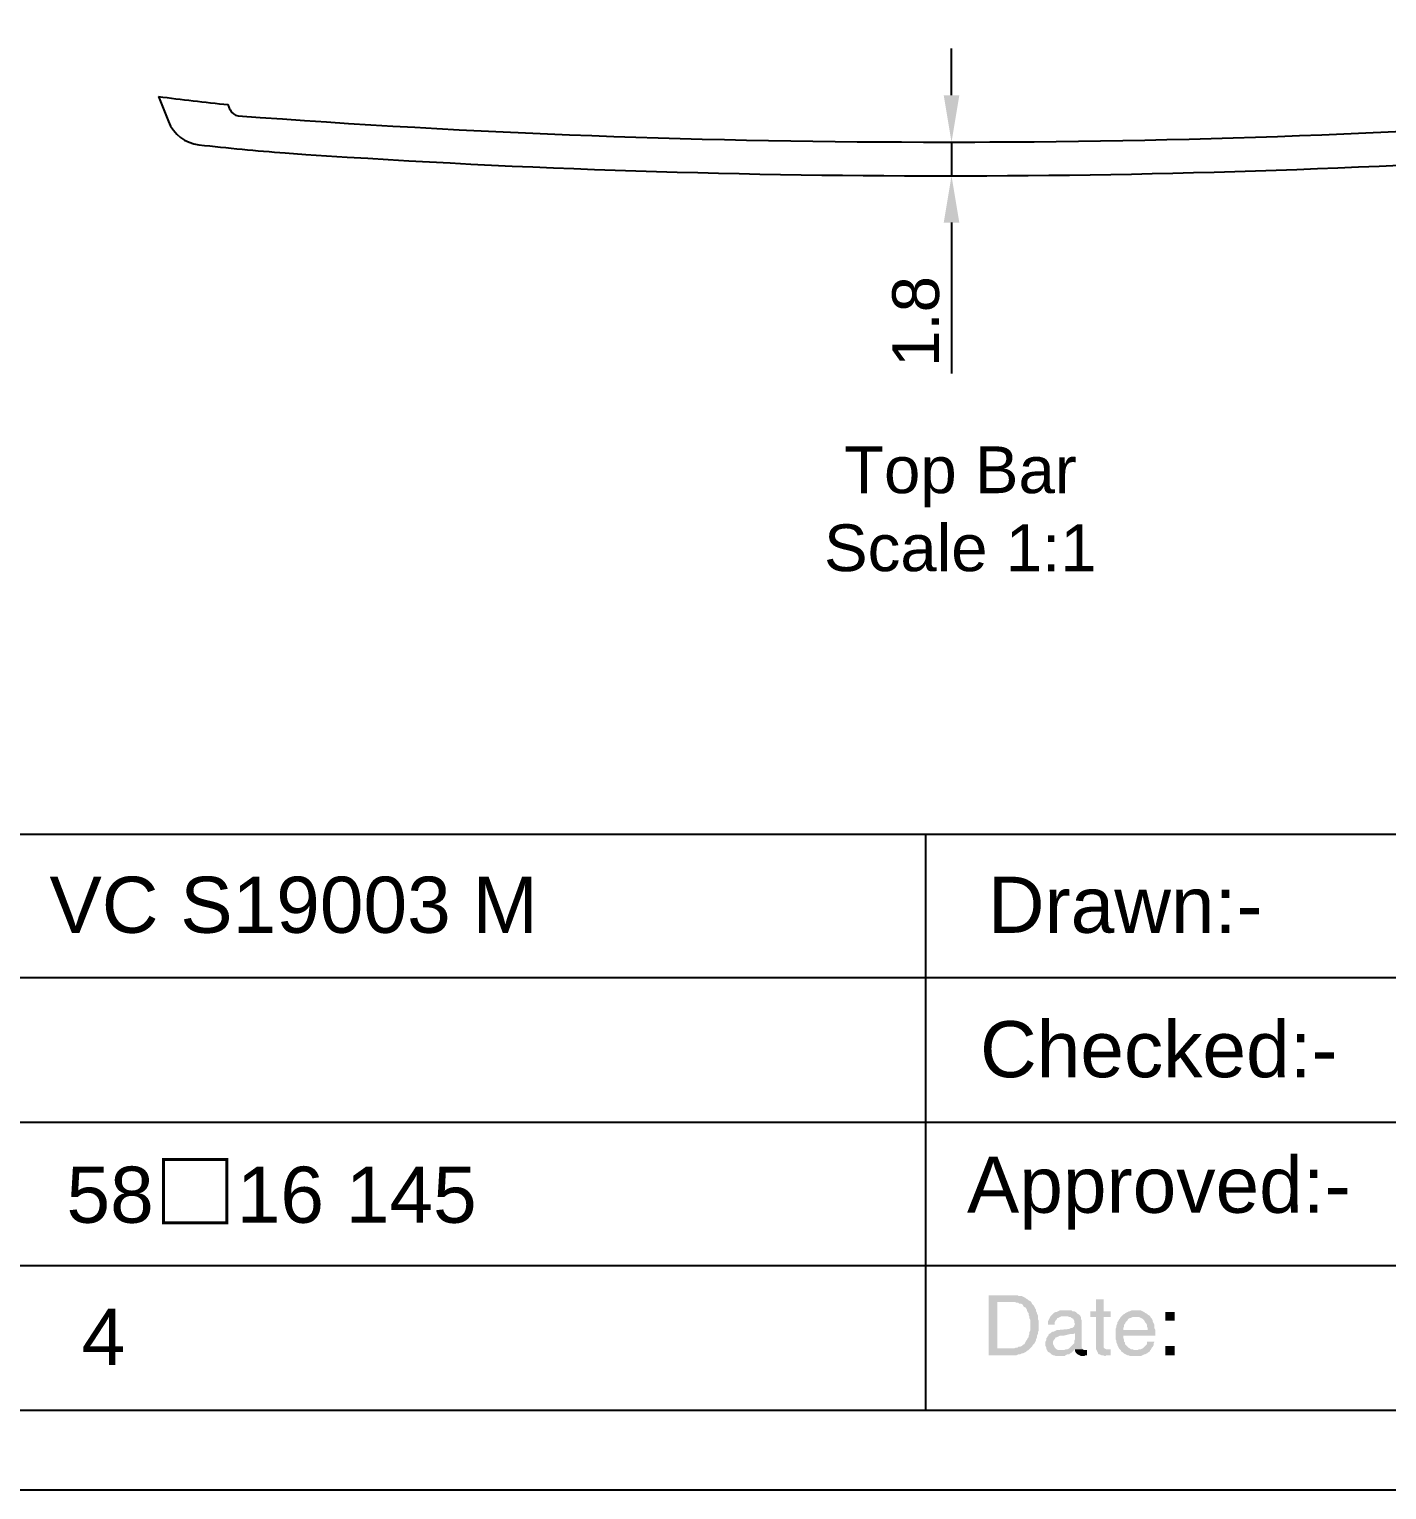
# Model space of a CAD drawing. Header units: millimetres. Extents: x 1399 to 2555, y 1196 to 1555.
# Drawn here: x 2187.1 to 2259.6, y 1257.6 to 1335.6 of the extents above; entities that cross this region are included whole.
import ezdxf

# ---------------------------------------------------------------- set-up
doc = ezdxf.new("R2010")
doc.units = ezdxf.units.MM
doc.layers.add('Dimension', color=3, linetype='Continuous')
doc.layers.add('绘图层', color=7, linetype='Continuous', lineweight=15)
doc.styles.get("Standard").update_dxf_attribs({"font": 'arial.ttf'})
doc.styles.add('宋体', font='SimSun.ttf')
doc.styles.add('样式 1', font='romant.shx')
doc.dimstyles.new('ISO-25$0', dxfattribs={"dimtxt": 2.5, "dimasz": 2.5, "dimexe": 0.5, "dimexo": 1, "dimgap": 1, "dimtad": 0, "dimtih": 1, "dimtoh": 1, "dimdec": 1, "dimzin": 10, "dimdsep": 46, "dimlunit": 6, "dimtxsty": '样式 1', "dimcen": 0, "dimclrd": 256, "dimclre": 256, "dimclrt": 7, "dimazin": 0, "dimtfac": 1, "dimtdec": 1, "dimtofl": 0, "dimtmove": 0, "dimatfit": 0, "dimfxl": 1, "dimtolj": 1, "dimtzin": 10, "dimarcsym": 0})

# ---------------------------------------------------------------- blocks, each defined once
blk = doc.blocks.new('*D195')
at = {"layer": 'Defpoints', "color": 0, "transparency": 16777216}
for p in [(2236.386, 1329.565), (2236.386, 1327.765), (2236.386, 1327.765)]:
    blk.add_point(p, dxfattribs=at)
at = {"layer": 'Dimension', "color": 0, "lineweight": -2, "transparency": 16777216}
for p, q in [((2236.386, 1332.065), (2236.386, 1334.565)), ((2236.386, 1329.565), (2236.386, 1327.765)), ((2237.011, 1329.565), (2237.636, 1329.565)), ((2237.011, 1327.765), (2237.636, 1327.765)), ((2236.386, 1325.265), (2236.386, 1317.194))]:
    blk.add_line(p, q, dxfattribs=at)
at = {"layer": 'Dimension', "color": 0, "transparency": 16777216}
for points in [[(2235.969, 1332.065), (2236.803, 1332.065), (2236.386, 1329.565)], [(2235.969, 1325.265), (2236.803, 1325.265), (2236.386, 1327.765)]]:
    blk.add_solid(points, dxfattribs=at)
at = {"layer": 'Dimension', "color": 0, "transparency": 16777216, "insert": (2234.485, 1319.979), "char_height": 2.5, "attachment_point": 5, "rotation": 90}
blk.add_mtext('1.8', dxfattribs=at)

msp = doc.modelspace()

# ---------------------------------------------------------------- hatches: boundary and pattern name
at = {"transparency": 33554559}
for points in [[(2239.68728, 1267.95013), (2238.37845, 1267.95013), (2238.37845, 1264.74574), (2239.86781, 1264.74574), (2239.95808, 1264.79087), (2240.04834, 1264.79087), (2240.13861, 1264.83601), (2240.18374, 1264.83601), (2240.274, 1264.88114), (2240.36427, 1264.92627), (2240.4094, 1264.9714), (2240.49966, 1265.01654), (2240.5448, 1265.06167), (2240.58993, 1265.1068), (2238.82977, 1265.1068), (2238.82977, 1267.58907), (2239.64215, 1267.58907), (2240.58993, 1267.6342), (2240.49966, 1267.67933), (2240.45453, 1267.72447), (2240.36427, 1267.7696), (2240.31913, 1267.81473), (2240.22887, 1267.85986), (2240.13861, 1267.90499), (2239.95808, 1267.90499), (2239.91295, 1267.95013), (2239.82268, 1267.95013)], [(2240.58993, 1267.6342), (2239.64215, 1267.58907), (2239.77755, 1267.58907), (2239.86781, 1267.54394), (2239.95808, 1267.54394), (2240.00321, 1267.49881), (2240.09347, 1267.49881), (2240.18374, 1267.45367), (2240.22887, 1267.36341), (2240.274, 1267.31828), (2240.36427, 1267.27314), (2240.4094, 1267.18288), (2240.4094, 1267.13775), (2240.45453, 1267.04748), (2240.49966, 1267.00235), (2240.49966, 1266.91209), (2240.5448, 1266.82182), (2240.5448, 1266.73156), (2240.58993, 1266.64129), (2240.58993, 1266.05458), (2240.5448, 1265.96431), (2240.5448, 1265.87405), (2240.49966, 1265.78378), (2240.49966, 1265.69352), (2240.45453, 1265.64839), (2240.4094, 1265.55812), (2240.36427, 1265.51299), (2240.31913, 1265.42273), (2240.31913, 1265.42273), (2240.274, 1265.33246), (2240.18374, 1265.28733), (2240.13861, 1265.2422), (2240.04834, 1265.19706), (2239.95808, 1265.19706), (2239.91295, 1265.15193), (2239.82268, 1265.15193), (2239.73242, 1265.1068), (2238.82977, 1265.1068), (2240.58993, 1265.1068), (2240.68019, 1265.19706), (2240.68019, 1265.19706), (2240.72532, 1265.28733), (2240.77046, 1265.33246), (2240.81559, 1265.37759), (2240.86072, 1265.46786), (2240.90585, 1265.55812), (2240.90585, 1265.60325), (2240.95099, 1265.69352), (2240.95099, 1265.78378), (2240.99612, 1265.87405), (2240.99612, 1265.96431), (2241.04125, 1266.05458), (2241.04125, 1266.59616), (2240.99612, 1266.68643), (2240.99612, 1266.86695), (2240.95099, 1266.95722), (2240.95099, 1267.00235), (2240.90585, 1267.09262), (2240.90585, 1267.18288), (2240.86072, 1267.22801), (2240.81559, 1267.31828), (2240.77046, 1267.40854), (2240.72532, 1267.45367), (2240.68019, 1267.49881), (2240.63506, 1267.58907)], [(2244.51643, 1267.72447), (2244.11024, 1267.72447), (2244.11024, 1267.09262), (2243.79431, 1267.09262), (2243.79431, 1266.77669), (2244.11024, 1266.77669), (2244.11024, 1265.06167), (2244.15537, 1264.9714), (2244.2005, 1264.88114), (2244.2005, 1264.83601), (2244.24563, 1264.79087), (2244.29077, 1264.79087), (2244.38103, 1264.74574), (2244.47129, 1264.74574), (2244.56156, 1264.70061), (2244.60669, 1264.70061), (2244.65182, 1264.74574), (2244.87748, 1264.74574), (2244.87748, 1265.06167), (2244.65182, 1265.06167), (2244.56156, 1265.1068), (2244.51643, 1265.15193), (2244.51643, 1266.77669), (2244.87748, 1266.77669), (2244.87748, 1267.09262), (2244.51643, 1267.09262)], [(2243.25273, 1266.86695), (2242.44035, 1266.82182), (2242.62088, 1266.82182), (2242.66601, 1266.77669), (2242.75627, 1266.77669), (2242.8014, 1266.73156), (2242.89167, 1266.68643), (2242.9368, 1266.59616), (2242.9368, 1266.5059), (2242.98193, 1266.41563), (2242.98193, 1266.41563), (2242.9368, 1266.32537), (2242.9368, 1266.28024), (2242.89167, 1266.2351), (2242.8014, 1266.18997), (2242.75627, 1266.18997), (2242.66601, 1266.14484), (2242.16955, 1266.09971), (2242.03416, 1266.09971), (2241.94389, 1266.05458), (2241.85363, 1266.00944), (2241.8085, 1266.00944), (2241.71823, 1265.96431), (2242.98193, 1265.91918), (2242.98193, 1265.60325), (2242.9368, 1265.51299), (2242.9368, 1265.37759), (2242.89167, 1265.33246), (2242.8014, 1265.2422), (2242.75627, 1265.19706), (2242.71114, 1265.15193), (2242.66601, 1265.1068), (2242.57574, 1265.06167), (2242.48548, 1265.06167), (2242.39521, 1265.01654), (2241.49257, 1265.01654), (2241.5377, 1264.92627), (2241.62797, 1264.88114), (2241.6731, 1264.83601), (2241.71823, 1264.79087), (2241.8085, 1264.74574), (2241.85363, 1264.74574), (2241.94389, 1264.70061), (2242.44035, 1264.70061), (2242.48548, 1264.74574), (2242.57574, 1264.79087), (2242.66601, 1264.79087), (2242.71114, 1264.83601), (2242.8014, 1264.88114), (2242.89167, 1264.9714), (2242.89167, 1264.9714), (2242.98193, 1265.06167), (2243.38812, 1265.06167), (2243.34299, 1265.15193), (2243.34299, 1266.59616), (2243.29786, 1266.68643), (2243.29786, 1266.77669)], [(2242.48548, 1267.13775), (2242.16955, 1267.13775), (2242.07929, 1267.09262), (2241.98903, 1267.04748), (2241.94389, 1267.04748), (2241.85363, 1267.00235), (2241.8085, 1266.95722), (2241.76336, 1266.91209), (2241.71823, 1266.86695), (2241.6731, 1266.82182), (2241.62797, 1266.73156), (2241.58284, 1266.64129), (2241.5377, 1266.55103), (2241.5377, 1266.3705), (2241.89876, 1266.3705), (2241.89876, 1266.5059), (2241.94389, 1266.59616), (2241.98903, 1266.64129), (2242.03416, 1266.73156), (2242.07929, 1266.73156), (2242.16955, 1266.77669), (2242.25982, 1266.82182), (2242.44035, 1266.82182), (2243.25273, 1266.86695), (2243.20759, 1266.91209), (2243.11733, 1266.95722), (2243.0722, 1267.00235), (2243.02707, 1267.04748), (2242.9368, 1267.09262), (2242.84654, 1267.09262), (2242.8014, 1267.13775), (2242.57574, 1267.13775)], [(2246.23145, 1267.13775), (2246.00579, 1267.13775), (2245.91552, 1267.09262), (2245.87039, 1267.09262), (2245.78013, 1267.04748), (2245.68986, 1267.00235), (2245.64473, 1266.95722), (2245.55447, 1266.91209), (2245.50933, 1266.86695), (2245.4642, 1266.82182), (2246.23145, 1266.77669), (2246.41198, 1266.77669), (2246.50224, 1266.73156), (2246.59251, 1266.68643), (2246.63764, 1266.64129), (2246.68277, 1266.59616), (2246.68277, 1266.59616), (2246.7279, 1266.5059), (2246.77304, 1266.46077), (2246.81817, 1266.3705), (2246.81817, 1266.28024), (2246.8633, 1266.18997), (2246.8633, 1266.09971), (2245.55447, 1266.09971), (2245.14828, 1266.05458), (2245.14828, 1265.60325), (2245.19341, 1265.51299), (2245.19341, 1265.42273), (2245.23854, 1265.33246), (2245.23854, 1265.28733), (2245.28367, 1265.19706), (2245.32881, 1265.1068), (2245.37394, 1265.06167), (2245.41907, 1265.01654), (2246.23145, 1265.01654), (2246.14119, 1265.01654), (2246.05092, 1265.06167), (2245.96066, 1265.06167), (2245.91552, 1265.1068), (2245.82526, 1265.15193), (2245.78013, 1265.19706), (2245.735, 1265.2422), (2245.68986, 1265.28733), (2245.64473, 1265.33246), (2245.64473, 1265.42273), (2245.5996, 1265.46786), (2245.5996, 1265.55812), (2245.55447, 1265.69352), (2245.55447, 1265.78378), (2247.26949, 1265.78378), (2247.26949, 1266.09971), (2247.22436, 1266.18997), (2247.22436, 1266.3705), (2247.17923, 1266.46077), (2247.13409, 1266.55103), (2247.13409, 1266.59616), (2247.08896, 1266.68643), (2247.04383, 1266.73156), (2246.9987, 1266.82182), (2246.95356, 1266.86695), (2246.8633, 1266.91209), (2246.81817, 1266.95722), (2246.7279, 1267.00235), (2246.68277, 1267.04748), (2246.59251, 1267.09262), (2246.50224, 1267.13775), (2246.32171, 1267.13775)], [(2245.4642, 1266.82182), (2245.41907, 1266.77669), (2245.37394, 1266.68643), (2245.32881, 1266.64129), (2245.28367, 1266.55103), (2245.23854, 1266.5059), (2245.23854, 1266.41563), (2245.19341, 1266.32537), (2245.19341, 1266.2351), (2245.14828, 1266.14484), (2245.14828, 1266.05458), (2245.55447, 1266.09971), (2245.55447, 1266.18997), (2245.5996, 1266.28024), (2245.5996, 1266.3705), (2245.64473, 1266.41563), (2245.68986, 1266.5059), (2245.735, 1266.55103), (2245.78013, 1266.59616), (2245.82526, 1266.68643), (2245.91552, 1266.73156), (2245.96066, 1266.73156), (2246.05092, 1266.77669), (2246.23145, 1266.77669)], [(2248.30753, 1266.59616), (2248.30753, 1267.04748), (2247.81108, 1267.04748), (2247.81108, 1266.59616)], [(2241.71823, 1265.96431), (2241.6731, 1265.91918), (2241.58284, 1265.87405), (2241.58284, 1265.82891), (2241.5377, 1265.78378), (2241.49257, 1265.69352), (2241.44744, 1265.64839), (2241.44744, 1265.55812), (2241.40231, 1265.46786), (2241.40231, 1265.2422), (2241.44744, 1265.15193), (2241.44744, 1265.06167), (2241.49257, 1265.01654), (2242.21469, 1265.01654), (2242.07929, 1265.01654), (2241.98903, 1265.06167), (2241.94389, 1265.1068), (2241.89876, 1265.15193), (2241.85363, 1265.2422), (2241.8085, 1265.33246), (2241.8085, 1265.46786), (2241.85363, 1265.55812), (2241.89876, 1265.60325), (2241.94389, 1265.69352), (2241.98903, 1265.69352), (2242.07929, 1265.73865), (2242.16955, 1265.78378), (2242.35008, 1265.78378), (2242.71114, 1265.87405), (2242.89167, 1265.87405), (2242.98193, 1265.91918)], [(2243.38812, 1265.06167), (2242.98193, 1265.06167), (2242.98193, 1264.9714), (2243.47839, 1265.01654), (2243.47839, 1265.01654)], [(2247.22436, 1265.46786), (2246.81817, 1265.46786), (2246.81817, 1265.33246), (2246.77304, 1265.28733), (2246.68277, 1265.19706), (2246.63764, 1265.15193), (2246.59251, 1265.1068), (2246.50224, 1265.06167), (2246.41198, 1265.06167), (2246.32171, 1265.01654), (2245.41907, 1265.01654), (2245.4642, 1264.92627), (2245.55447, 1264.88114), (2245.5996, 1264.83601), (2245.68986, 1264.79087), (2245.78013, 1264.74574), (2245.82526, 1264.74574), (2245.91552, 1264.70061), (2246.50224, 1264.70061), (2246.59251, 1264.74574), (2246.68277, 1264.79087), (2246.7279, 1264.79087), (2246.81817, 1264.83601), (2246.8633, 1264.88114), (2246.95356, 1264.92627), (2246.9987, 1265.01654), (2247.04383, 1265.06167), (2247.08896, 1265.15193), (2247.13409, 1265.19706), (2247.17923, 1265.28733), (2247.17923, 1265.37759)], [(2248.30753, 1264.74574), (2248.30753, 1265.2422), (2247.81108, 1265.2422), (2247.81108, 1264.74574)], [(2243.61378, 1265.01654), (2243.47839, 1265.01654), (2242.98193, 1264.9714), (2243.02707, 1264.88114), (2243.0722, 1264.83601), (2243.0722, 1264.83601), (2243.11733, 1264.79087), (2243.20759, 1264.74574), (2243.29786, 1264.70061), (2243.47839, 1264.70061), (2243.52352, 1264.74574), (2243.61378, 1264.74574)]]:
    msp.add_hatch(color=256, dxfattribs=at).paths.add_polyline_path(points)

# ---------------------------------------------------------------- linework, layer by layer
at = {"ltscale": 1000}
for p, q in [((2194.02302, 1332.0022), (2194.55768, 1330.66553)), ((2197.86102, 1331.28464), (2197.74807, 1331.567))]:
    msp.add_line(p, q, dxfattribs=at)
msp.add_line((2141.50649, 1261.81215), (2550.76199, 1261.81215))
msp.add_lwpolyline([(2554.80003, 1257.5531), (2554.80003, 1554.5531), (2134.80004, 1554.5531), (2134.80004, 1257.5531)], close=True)
for points in [[(2154.32411, 1292.59229), (2550.76199, 1292.59229)], [(2234.99354, 1292.59229), (2234.99354, 1261.81215)], [(2154.32411, 1284.91982), (2450.45454, 1284.91982)], [(2154.32411, 1277.20222), (2503.39458, 1277.20222)], [(2154.32411, 1269.52975), (2450.45454, 1269.52975)]]:
    msp.add_lwpolyline(points)
for centre, radius, start, end in [((2210.89375, 1460.24728), 129.35, 262.5057313, 264.1670293), ((2196.41464, 1331.40832), 2, 201.8014095, 263.5879174), ((2198.32525, 1331.47033), 0.5, 201.8014095, 265.6997343), ((2235.75999, 1829.30554), 499.74068, 265.6997343, 270.0358886), ((2236.38604, 1829.30554), 499.74068, 269.9641114, 274.3002657), ((2210.89375, 1460.24728), 131.65, 263.5879174, 265.6029941), ((2235.75999, 1829.30554), 501.54068, 266.0029683, 270.0357598), ((2236.38604, 1829.30554), 501.54068, 269.9642402, 273.9970317)]:
    msp.add_arc(centre, radius, start, end)

# ---------------------------------------------------------------- texts
at = {"width": 34.3482701, "attachment_point": 5}
for s, insert, char_height in [('VC S19003 M', (2201.25115, 1288.7909), 2.9996568), ('Drawn:-', (2245.6614, 1288.7909), 2.999657), ('Checked:-', (2247.45809, 1281.07329), 2.999657), ('\\pxql;58{\\fSimSun|b0|i0|c134|p2;\\H1.08333x;□}16 145', (2206.28954, 1273.40082), 2.9996568), ('Approved:-', (2247.45809, 1273.40082), 2.999657), ('4', (2191.09308, 1265.72836), 2.99966)]:
    msp.add_mtext(s, dxfattribs=dict(at, insert=insert, char_height=char_height))
at = {"layer": '绘图层', "color": 4, "linetype": 'ByBlock', "lineweight": 9, "insert": (2236.85612, 1309.95294), "char_height": 2.5, "width": 31.5629841, "attachment_point": 5, "style": '宋体'}
msp.add_mtext('{\\fArial|b0|i0|c0|p34;Top Bar\\PScale 1:1}', dxfattribs=at)

# ---------------------------------------------------------------- dimensions: what is measured, and where the dimension line sits
at = {"layer": 'Dimension'}
dim = msp.add_linear_dim(base=(2236.38604, 1327.76486), p1=(2236.38604, 1329.56486), p2=(2236.38604, 1327.76486), angle=90, dimstyle='ISO-25$0', override={"dimexe": 1.25, "dimexo": 0.625, "dimgap": 0.625, "dimtad": 1, "dimtih": 0, "dimtoh": 0, "dimzin": 8, "dimlunit": 2, "dimtxsty": 'Standard', "dimcen": 2.5, "dimclrd": 0, "dimclre": 0, "dimclrt": 0, "dimadec": 0, "dimtp": 0.2, "dimtm": 0.2, "dimtdec": 2, "dimtofl": 1, "dimatfit": 3, "dimtolj": 0, "dimtzin": 8}, dxfattribs=at)
dim.commit()
dim.dimension.update_dxf_attribs({"geometry": '*D195', "text_midpoint": (2234.48461, 1319.97922)})

doc.saveas('drawing.dxf')
